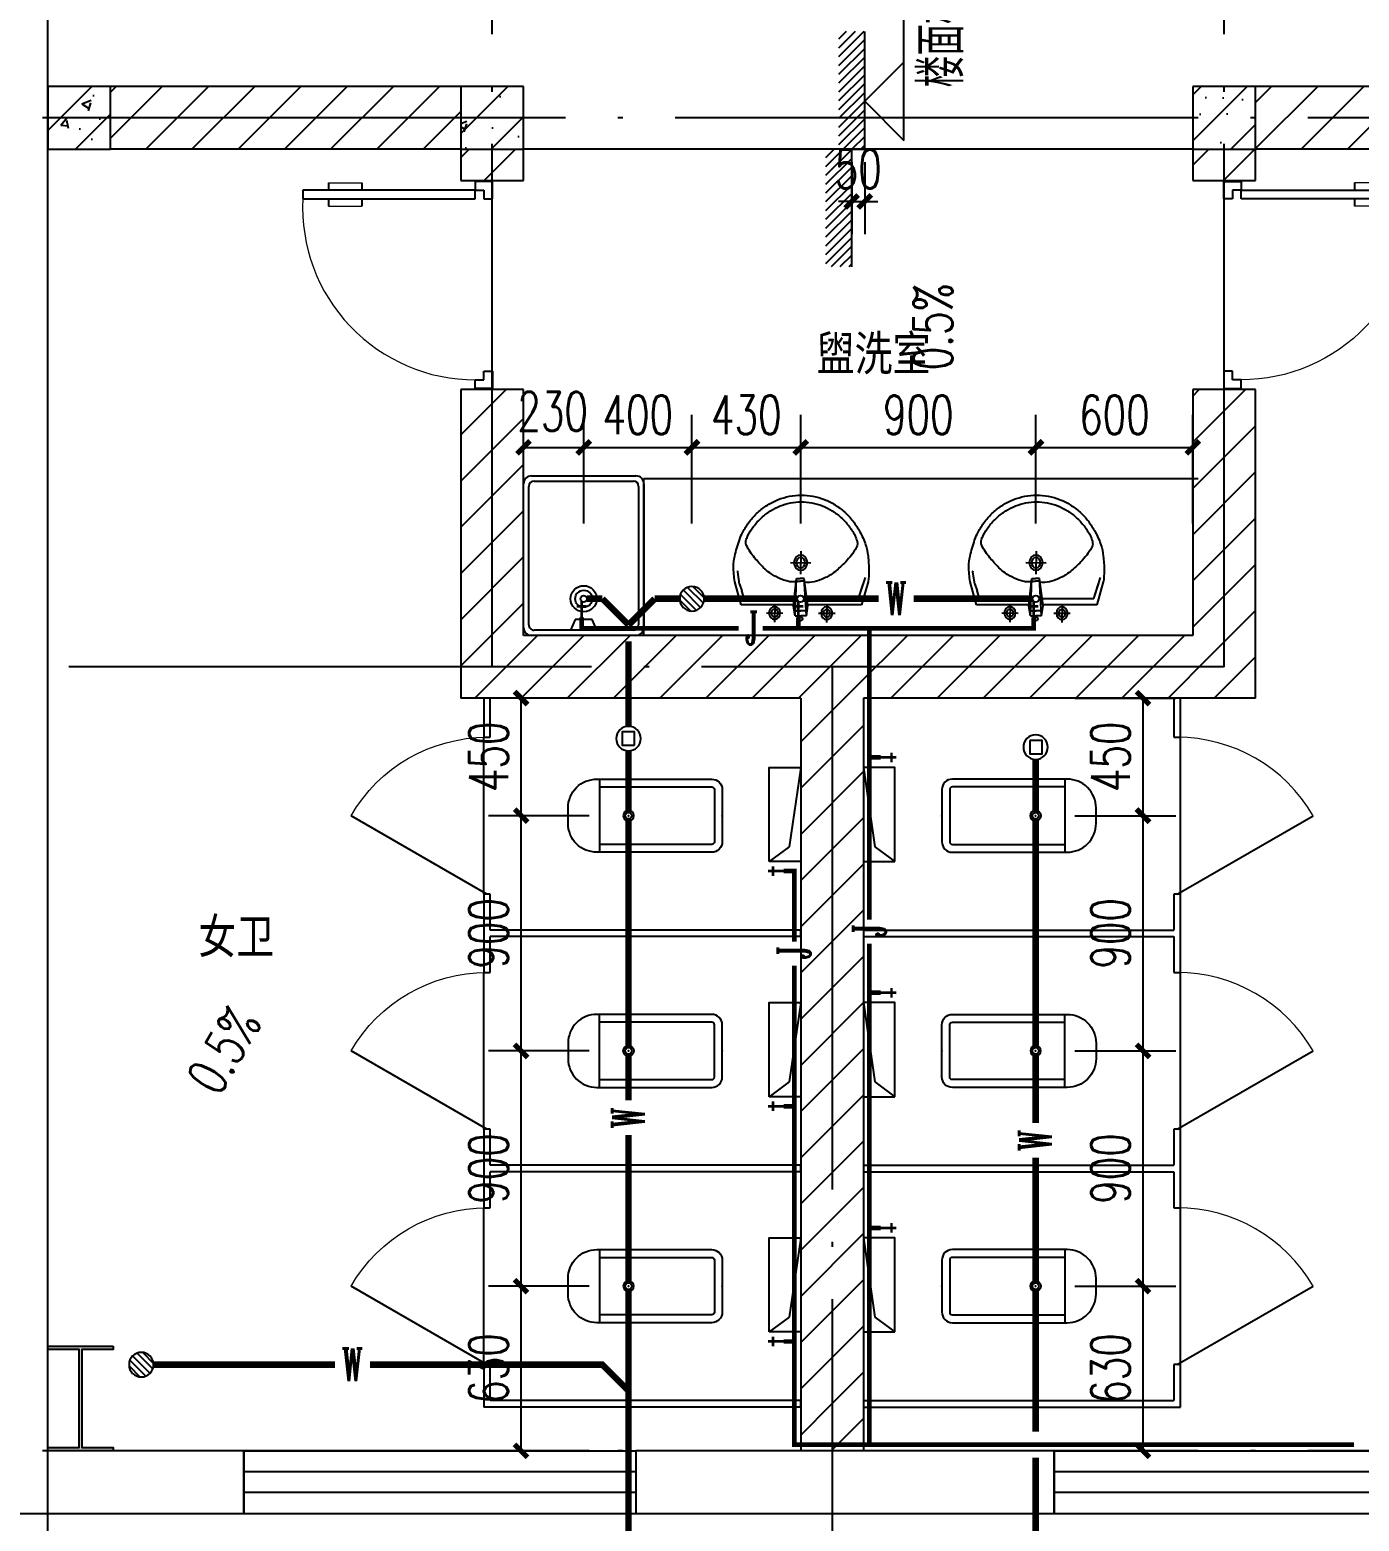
# Model space of a CAD drawing. Extents: x 12811826 to 27008858, y -1172757 to 50528.
# Drawn here: x 13501265 to 13506350, y -582306 to -576600 of the extents above; entities that cross this region are included whole.
import ezdxf

# ---------------------------------------------------------------- set-up
doc = ezdxf.new("R2010")
doc.units = 0
doc.header["$LTSCALE"] = 1000
doc.header["$MEASUREMENT"] = 0
doc.linetypes.add('DOTE', pattern=[2.42, 2, -0.2, 0.02, -0.2])
for name, color, linetype in [('COLUMN', 2, 'Continuous'), ('DIM_ELEV', 3, 'Continuous'), ('DIM_SYMB', 3, 'Continuous'), ('DOTE', 8, 'DOTE'), ('EQUIP_地漏', 7, 'Continuous'), ('EQUIP_污水', 7, 'Continuous'), ('EQUIP_给水', 7, 'Continuous'), ('LVTRY', 6, 'Continuous'), ('PIPE-污水', 2, 'Continuous'), ('PIPE-给水', 3, 'Continuous'), ('PUB_DIM', 3, 'Continuous'), ('PUB_HATCH', 8, 'Continuous'), ('PUB_TEXT', 7, 'Continuous'), ('TEXT_污水', 7, 'Continuous'), ('TEXT_给水', 7, 'Continuous'), ('TWT_DIM', 3, 'Continuous'), ('WALL', 9, 'Continuous'), ('WALL-PARAPET', 6, 'Continuous'), ('WINDOW', 4, 'Continuous'), ('填充', 251, 'Continuous'), ('看线', 149, 'Continuous')]:
    doc.layers.add(name, color=color, linetype=linetype)
doc.styles.add('_TCH_DIM', font='SIMPLEX', dxfattribs={"bigfont": 'GBCBIG'})
doc.styles.add('_TCH_DIM_T3', font='SIMPLEX', dxfattribs={"width": 0.705882, "bigfont": 'GBCBIG'})
doc.styles.add('_TWT_PIPETEXT', font='COMPLEX', dxfattribs={"width": 0.8, "height": 2.5, "bigfont": 'HZTXT'})
doc.styles.add('YAYA', font='', dxfattribs={"width": 0.8, "height": 1})
doc.styles.get('YAYA').set_extended_font_data('SimSun')
doc.dimstyles.new('_TCH_ARCH&&50', dxfattribs={"dimtxt": 148.75, "dimasz": 50, "dimexe": 125, "dimexo": 150, "dimgap": 50, "dimtad": 1, "dimdec": 0, "dimzin": 0, "dimdsep": 46, "dimtxsty": '_TCH_DIM_T3', "dimblk": 'ARCHTICK', "dimcen": 0.09, "dimclrt": 7, "dimazin": 2, "dimtfac": 1, "dimtdec": 0, "dimtix": 1, "dimtmove": 2, "dimatfit": 3, "dimfxl": 0, "dimtolj": 1, "dimtzin": 0, "dimarcsym": 0})
doc.dimstyles.new('_TWT_ARCH&&50', dxfattribs={"dimtxt": 148.75, "dimasz": 50, "dimexe": 125, "dimexo": 150, "dimgap": 50, "dimtad": 1, "dimdec": 0, "dimzin": 0, "dimdsep": 46, "dimtxsty": '_TCH_DIM_T3', "dimblk": 'ARCHTICK', "dimcen": 0.09, "dimclrt": 7, "dimazin": 2, "dimtfac": 1, "dimtdec": 0, "dimtix": 1, "dimtmove": 2, "dimatfit": 3, "dimfxl": 0, "dimtolj": 1, "dimtzin": 0, "dimarcsym": 0})
pattern_1 = [(45, (0, 89.76), (-88.388383, 88.388383), [])]
pattern_2 = [(45, (0, 0), (-88.3883476, 88.3883476), []), (50, (0, 0), (358.630091, -31.3760675), [37.5, -412.5]), (355, (0, 0), (-69.375667, 376.096067), [30, -330]), (100.4514, (29.9, -2.6), (289.254691, 344.719771), [31.870095, -350.571056]), (46.1842, (0, 100), (533.620524, -82.759507), [56.25, -618.75]), (96.6356, (44.47, 93.1), (467.331353, 487.058935), [47.805144, -525.8565]), (351.1842, (0, 100), (467.330973, 487.0593), [45, -495]), (21, (50, 75), (298.453526, -201.3094453), [37.5, -412.5]), (326, (50, 75), (121.657666, 362.575023), [30, -330]), (71.4514, (74.87, 58.22), (420.111314, 161.265248), [31.870095, -350.571056]), (37.5, (0, 0), (6.0799277, 166.4469269), [0, -326, 0, -335, 0, -331.25]), (7.5, (0, 0), (131.5347687, 197.205856), [0, -191, 0, -318.5, 0, -126.25]), (327.5, (-111.5, 0), (266.9112181, -11.2774359), [0, -125, 0, -390, 0, -517.5]), (317.5, (-161.5, 0), (291.5930847, 50.052491), [0, -162.5, 0, -259, 0, -367.5])]

# ---------------------------------------------------------------- blocks, each defined once
blk = doc.blocks.new('A$C797E1D2B')
at = {"layer": 'COLUMN'}
h = blk.add_hatch(color=256, dxfattribs=at)
h.paths.add_polyline_path([(125, 400), (250, 400), (250, 388), (130, 388), (130, 200), (125, 200)])
h.paths.add_polyline_path([(0, 400), (125, 400), (125, 200), (120, 200), (120, 388), (0, 388)])
h.paths.add_polyline_path([(0, 12), (120, 12), (120, 200), (125, 200), (125, 0), (0, 0)])
h.paths.add_polyline_path([(125, 200), (130, 200), (130, 12), (250, 12), (250, 0), (125, 0)])
blk.add_lwpolyline([(250, 0), (250, 12), (130, 12), (130, 388), (250, 388), (250, 400), (0, 400), (0, 388), (120, 388), (120, 12), (0, 12), (0, 0)], close=True, dxfattribs=at)
blk = doc.blocks.new('A$C687E1119')
at = {"layer": '填充', "color": 148}
for p, q in [((100, 1778), (122, 1800)), ((100, 1710), (190, 1800)), ((100, 1643), (257, 1800)), ((100, 1576), (300, 1776)), ((100, 1508), (300, 1708)), ((100, 1441), (300, 1641)), ((100, 1374), (300, 1574)), ((100, 1306), (300, 1506)), ((100, 1239), (300, 1439)), ((100, 1172), (300, 1372)), ((100, 1104), (300, 1304)), ((100, 1037), (300, 1237)), ((100, 970), (300, 1170)), ((0, 735), (300, 1035)), ((100, 902), (300, 1102)), ((233, 900), (300, 967)), ((0, 870), (30, 900)), ((0, 802), (98, 900)), ((0, 667), (200, 867)), ((0, 600), (200, 800)), ((0, 533), (200, 733)), ((0, 465), (200, 665)), ((0, 398), (200, 598)), ((0, 331), (200, 531)), ((0, 263), (200, 463)), ((0, 196), (200, 396)), ((0, 129), (200, 329)), ((0, 61), (200, 261)), ((6, 0), (200, 194)), ((73, 0), (200, 127)), ((141, 0), (200, 59))]:
    blk.add_line(p, q, dxfattribs=at)
at = {"layer": '看线', "color": 104}
blk.add_lwpolyline([(100, 1800), (100, 900), (0, 900), (0, 0)], dxfattribs=at)
blk = doc.blocks.new('954652')
at = {"layer": 'LVTRY', "color": 3}
for p, q in [((1767462.5, 101357.1), (1767506.3, 101053.6)), ((1767506.3, 101053.6), (1767582.5, 100997.1))]:
    blk.add_line(p, q, dxfattribs=at)
blk.add_lwpolyline([(1767582.5, 100997.1), (1767582.5, 101357.1), (1767462.5, 101357.1), (1767462.5, 100997.1)], close=True, dxfattribs=at)
blk = doc.blocks.new('$lvtry$00000037')
for p, q in [((-305, -430, 0), (-305, -30, 0)), ((-285, -420, 0), (-285, -40, 0)), ((-275, 0, 0), (275, 0, 0)), ((-265, -20, 0), (265, -20, 0)), ((285, -40, 0), (285, -420, 0)), ((305, -30, 0), (305, -430, 0)), ((285, -180, 0), (245, -197.5, 0)), ((245, -197.5, 0), (245, -262.5, 0)), ((245, -262.5, 0), (285, -280, 0)), ((265, -440, 0), (-265, -440, 0)), ((275, -460, 0), (-275, -460, 0))]:
    blk.add_line(p, q)
for radius in [50, 32.5]:
    blk.add_circle((165, -230, 0), radius)
for centre, radius, start, end in [((-275, -30, 0), 30, 90, 180), ((-265, -40, 0), 20, 90, 180), ((265, -40, 0), 20, 0, 90), ((275, -30, 0), 30, 0, 90), ((-275, -430, 0), 30, 180, 270), ((-265, -420, 0), 20, 180, 270), ((265, -420, 0), 20, 270, 0), ((275, -430, 0), 30, 270, 0)]:
    blk.add_arc(centre, radius, start, end)
blk = doc.blocks.new('$DorLib2D$00000009')
for p, q in [((0.4129, 0.9053), (0.4129, 0.0807)), ((0.4541, 0.9053), (0.4129, 0.9053)), ((0.4541, 0.0807), (0.4541, 0.9053)), ((0.4129, 0.7822), (0.378, 0.7822)), ((0.489, 0.7822), (0.4541, 0.7822)), ((0.4129, 0.6235), (0.378, 0.6235)), ((0.489, 0.6235), (0.4541, 0.6235)), ((-0.4941, 0.0807), (-0.4529, 0.0807)), ((-0.4941, -0.0018), (-0.4941, 0.0807)), ((-0.4529, 0.0807), (-0.4529, 0.0395)), ((0.4129, 0.0807), (0.4541, 0.0807)), ((0.4953, 0.0807), (0.4541, 0.0807)), ((0.4541, 0.0807), (0.4541, 0.0395)), ((0.4953, -0.0018), (0.4953, 0.0807)), ((-0.4529, 0.0395), (-0.4117, 0.0395)), ((-0.4117, 0.0395), (-0.4117, -0.0018)), ((0.4541, 0.0395), (0.4129, 0.0395)), ((0.4129, 0.0395), (0.4129, -0.0018)), ((-0.4941, -0.0018), (-0.4941, -0.0018)), ((-0.4117, -0.0018), (-0.4941, -0.0018)), ((0.4129, -0.0018), (0.4953, -0.0018)), ((0.4953, -0.0018), (0.4953, -0.0018))]:
    blk.add_line(p, q)
at = {"lineweight": 13}
for p, q in [((0.378, 0.7822), (0.378, 0.6235)), ((0.489, 0.7822), (0.489, 0.6235))]:
    blk.add_line(p, q, dxfattribs=at)
blk.add_arc((0.3716, 0.0817), 0.8246, 87.13397, 180.07167, dxfattribs=at)
blk = doc.blocks.new('$TCHSYS$APDOOR2D')
blk.add_line((0.5, 0), (0, 0.866))
at = {"lineweight": 13}
blk.add_arc((0.5, 0), 1, 120, 180, dxfattribs=at)
blk = doc.blocks.new('$lvtry$00000192')
for p, q in [((-108.8, -118, 0), (-109.6, -48.6, 0)), ((110, -117.2, 0), (109.2, -47.8, 0)), ((-143.9, -83.7, 0), (-74.5, -82.9, 0)), ((-23.5, -72.4, 0), (-30.1, -109.3, 0)), ((-30.1, -109.3, 0), (-17.3, -211.8, 0)), ((-23.5, -72.4, 0), (0.2, -72.7, 0)), ((-23.5, -72.4, 0), (-17.3, -211.8, 0)), ((-22.7, -91.1, 0), (0, -91.4, 0)), ((22.7, -91.7, 0), (0, -91.4, 0)), ((24, -73, 0), (0.2, -72.7, 0)), ((24, -73, 0), (14.4, -212.1, 0)), ((29.7, -110, 0), (14.4, -212.1, 0)), ((24, -73, 0), (29.7, -110, 0)), ((74.9, -82.9, 0), (144.3, -82.1, 0)), ((-249.2, -114, 0), (-276.5, -200, 0)), ((-256.5, -191.6, 0), (-247.1, -165.9, 0)), ((-29.5, -114, 0), (-249.2, -114, 0)), ((-236.7, -137.8, 0), (-247.1, -165.9, 0)), ((-234.7, -137.8, 0), (-26.5, -137.8, 0)), ((25.5, -137.8, 0), (243.1, -137.8, 0)), ((255.6, -114, 0), (29.1, -114, 0)), ((243.1, -137.8, 0), (262.9, -191.6, 0)), ((243.1, -137.8, 0), (271.8, -215.7, 0)), ((282.9, -200, 0), (255.6, -114, 0)), ((-17.7, -202.1, 0), (-1.3, -202.3, 0)), ((-17.3, -211.8, 0), (-1.5, -211.9, 0)), ((14.4, -212.1, 0), (-1.5, -211.9, 0)), ((15, -202.5, 0), (-1.3, -202.3, 0)), ((-42.6, -271.9, 0), (43, -270.9, 0)), ((0.7, -314.2, 0), (-0.3, -228.6, 0))]:
    blk.add_line(p, q)
for points in [[(-276.5, -200, 0.044851), (-281.9, -257.3, 0.06689), (-276.8, -295.6, 0.023023), (-257.4, -356.1, 0.044853), (-243.3, -385.6, 0.043799), (-214.9, -425.2, 0.044001), (-180.1, -459.1, 0.042834), (-139.4, -486.8, 0.043018), (-94.7, -507.1, 0.042273), (-46.8, -519.7, 0.042347), (2.4, -524, 0.04234), (51.7, -519.9, 0.042268), (99.6, -507.6, 0.043003), (144.4, -487.6, 0.042821), (185.3, -460, 0.043985), (220.2, -426.4, 0.043782), (248.9, -386.9, 0.044843), (272.9, -337.5, 0.059205), (282.9, -297.1, 0.030672), (286.5, -240.9, 0.04375), (283.2, -201.5, 0.001982), (283.1, -201.1, 0.000717), (282.9, -200)], [(-20.5, -199.9, 0.021783), (-40.4, -199.8, 0.043137), (-49.1, -200.9, 0.041783), (-92.1, -214, 0.044848), (-129.2, -232.9, 0.04131), (-155.5, -252.5, 0.026055), (-193.7, -290, 0.052783), (-227.6, -335.8, 0.159914), (-230.5, -349.3, 0.063485), (-228.6, -357.5, 0.0374), (-221.4, -373, 0.051256), (-198.3, -406.2, 0.043963), (-164.1, -439.5, 0.042872), (-127, -464.8, 0.042994), (-86.3, -483.4, 0.042296), (-42.5, -494.8, 0.042347), (2.5, -498.8, 0.042341), (47.5, -495.1, 0.042292), (91.3, -483.8, 0.04298), (132.2, -465.5, 0.042859), (169.4, -440.4, 0.043948), (202.3, -408.7, 0.046877), (227.2, -374.1, 0.041749), (235.2, -357.2, 0.059652), (238.1, -345.7, 0.177603), (233.7, -327, 0.063235), (189.1, -274.6, 0.024325), (145.8, -238.9, 0.043369), (120, -222.9, 0.042415), (76.2, -205.2, 0.050318), (37.7, -197.5, 0.034463), (32.6, -197.3, 0.015757), (19, -198.3, 0.015757)]]:
    blk.add_lwpolyline(points, format="xyb")
at = {"elevation": 0}
blk.add_lwpolyline([(-256.5, -191.6), (-264.5, -236.9), (-264.3, -241.3)], dxfattribs=at)
for centre, radius in [((-109.2, -83.3, 0), 23.8), ((-109.2, -83.3, 0), 14.2), ((109.6, -82.5, 0), 23.8), ((109.6, -82.5, 0), 14.2), ((0.2, -271.4, 0), 28.5), ((0.2, -271.4, 0), 19)]:
    blk.add_circle(centre, radius)
for centre, start, end in [((-1.2, -61.2, 0), 79.8328, 278.7823), ((1, -61.3, 0), 259.8328, 98.7823)]:
    blk.add_arc(centre, 6.83, start, end)
blk.add_point((0, -91.4, 0))
blk = doc.blocks.new('$lvtry$00000200')
at = {"color": 0}
for p, q in [((-109.8, -40, 0), (-109.8, -469.7, 0)), ((99.8, -30, 0), (-99.8, -30, 0)), ((109.8, -469.7, 0), (109.8, -40, 0))]:
    blk.add_line(p, q, dxfattribs=at)
at = {"color": 0, "elevation": 0}
blk.add_lwpolyline([(99.8, 0), (-99.8, 0, 0.414214), (-139.8, -40), (-139.8, -479.7, 0.414214), (-29.8, -589.7), (29.8, -589.7, 0.414214), (139.8, -479.7), (139.8, -40, 0.414214)], format="xyb", close=True, dxfattribs=at)
blk.add_lwpolyline([(139.8, -469.7), (-139.8, -469.7)], dxfattribs=at)
at = {"color": 0}
blk.add_circle((0, -358.6, 0), 20, dxfattribs=at)
for centre, start, end in [((-99.8, -40, 0), 90, 180), ((99.8, -40, 0), 0, 90)]:
    blk.add_arc(centre, 10, start, end, dxfattribs=at)
for p in [(0, 0), (0, -358.6, 0)]:
    blk.add_point(p, dxfattribs=at)
blk = doc.blocks.new('$TCHSYS$WIN2D')
for p, q in [((-0.5, 0.5), (0.5, 0.5)), ((-0.5, 0.5), (-0.5, -0.5)), ((0.5, 0.5), (0.5, -0.5)), ((0.5, 0.1667), (-0.5, 0.1667)), ((0.5, -0.1667), (-0.5, -0.1667)), ((-0.5, -0.5), (0.5, -0.5))]:
    blk.add_line(p, q)
blk = doc.blocks.new('_ArchTick')
at = {"color": 0, "linetype": 'ByBlock', "const_width": 0.4}
blk.add_lwpolyline([(-0.5, -0.5), (0.5, 0.5)], dxfattribs=at)
blk = doc.blocks.new('*D469')
at = {"layer": 'Defpoints', "color": 0}
for p in [(13504409, -576956.5), (13504459, -576956.5), (13504459, -577256.5)]:
    blk.add_point(p, dxfattribs=at)
at = {"layer": 'PUB_DIM', "color": 0, "lineweight": -2}
for p, q in [((13504409, -577106.5), (13504409, -577381.5)), ((13504459, -577106.5), (13504459, -577381.5)), ((13504409, -577256.5), (13504359, -577256.5)), ((13504409, -577256.5), (13504459, -577256.5)), ((13504459, -577256.5), (13504509, -577256.5))]:
    blk.add_line(p, q, dxfattribs=at)
at = {"layer": 'PUB_DIM', "color": 0, "lineweight": -2, "xscale": 50, "yscale": 50, "zscale": 50}
blk.add_blockref('_ArchTick', (13504409, -577256.5), dxfattribs=at)
at = {"layer": 'PUB_DIM', "color": 0, "lineweight": -2, "xscale": 50, "yscale": 50, "zscale": 50, "rotation": 180}
blk.add_blockref('_ArchTick', (13504459, -577256.5), dxfattribs=at)
at = {"layer": 'PUB_DIM', "color": 7, "insert": (13504434, -577132.1), "char_height": 148.75, "attachment_point": 5, "style": '_TCH_DIM_T3'}
blk.add_mtext('\\A1;50', dxfattribs=at)
blk = doc.blocks.new('$TwtSys$00000147')
blk.add_circle((0, 0, 0), 1)
blk = doc.blocks.new('$TwtSys$00000136')
at = {"elevation": 0}
blk.add_lwpolyline([(-51, 45), (51, 45), (51, -49), (-51, -49)], close=True, dxfattribs=at)
blk.add_circle((0, 0, 0), 93.8)
blk = doc.blocks.new('$TwtSys$00000141')
for p, q in [((-94, 8), (-10, 92)), ((-94, 8), (-10, 92)), ((-87, -35), (35, 87)), ((-87, -35), (35, 87)), ((-66, -66), (66, 66)), ((-66, -66), (66, 66)), ((-32, -87), (88, 33)), ((-32, -87), (88, 33)), ((11, -92), (92, -11)), ((11, -92), (92, -11))]:
    blk.add_line(p, q)
blk.add_circle((0, 0), 94)
blk.add_circle((0, 0), 94)
blk = doc.blocks.new('$TwtSys$00000320')
at = {"const_width": 20}
for points in [[(0, 0), (0, -121)], [(-37, -83), (37, -83)]]:
    blk.add_lwpolyline(points, dxfattribs=at)
blk = doc.blocks.new('*D470')
at = {"layer": 'Defpoints', "color": 0}
for p in [(13505714, -578197.3), (13505114, -578638.5), (13505714, -578638.5)]:
    blk.add_point(p, dxfattribs=at)
at = {"layer": 'TWT_DIM', "color": 0, "lineweight": -2}
for p, q in [((13505114, -578488.5), (13505114, -578072.3)), ((13505714, -578488.5), (13505714, -578072.3)), ((13505114, -578197.3), (13505714, -578197.3))]:
    blk.add_line(p, q, dxfattribs=at)
at = {"layer": 'TWT_DIM', "color": 0, "lineweight": -2, "xscale": 50, "yscale": 50, "zscale": 50, "rotation": 180}
blk.add_blockref('_ArchTick', (13505114, -578197.3), dxfattribs=at)
at = {"layer": 'TWT_DIM', "color": 0, "lineweight": -2, "xscale": 50, "yscale": 50, "zscale": 50}
blk.add_blockref('_ArchTick', (13505714, -578197.3), dxfattribs=at)
at = {"layer": 'TWT_DIM', "color": 7, "insert": (13505414, -578072.9), "char_height": 148.75, "attachment_point": 5, "style": '_TCH_DIM_T3'}
blk.add_mtext('\\A1;600', dxfattribs=at)
blk = doc.blocks.new('*D471')
at = {"layer": 'Defpoints', "color": 0}
for p in [(13505114, -578197.3), (13504214, -578638.5), (13505114, -578638.5)]:
    blk.add_point(p, dxfattribs=at)
at = {"layer": 'TWT_DIM', "color": 0, "lineweight": -2}
for p, q in [((13504214, -578488.5), (13504214, -578072.3)), ((13505114, -578488.5), (13505114, -578072.3)), ((13504214, -578197.3), (13505114, -578197.3))]:
    blk.add_line(p, q, dxfattribs=at)
at = {"layer": 'TWT_DIM', "color": 0, "lineweight": -2, "xscale": 50, "yscale": 50, "zscale": 50, "rotation": 180}
blk.add_blockref('_ArchTick', (13504214, -578197.3), dxfattribs=at)
at = {"layer": 'TWT_DIM', "color": 0, "lineweight": -2, "xscale": 50, "yscale": 50, "zscale": 50}
blk.add_blockref('_ArchTick', (13505114, -578197.3), dxfattribs=at)
at = {"layer": 'TWT_DIM', "color": 7, "insert": (13504664, -578072.9), "char_height": 148.75, "attachment_point": 5, "style": '_TCH_DIM_T3'}
blk.add_mtext('\\A1;900', dxfattribs=at)
blk = doc.blocks.new('*D472')
at = {"layer": 'Defpoints', "color": 0}
for p in [(13504214, -578197.3), (13503798.1, -578638.5), (13504214, -578638.5)]:
    blk.add_point(p, dxfattribs=at)
at = {"layer": 'TWT_DIM', "color": 0, "lineweight": -2}
for p, q in [((13503798.1, -578488.5), (13503798.1, -578072.3)), ((13504214, -578488.5), (13504214, -578072.3)), ((13503798.1, -578197.3), (13504214, -578197.3))]:
    blk.add_line(p, q, dxfattribs=at)
at = {"layer": 'TWT_DIM', "color": 0, "lineweight": -2, "xscale": 50, "yscale": 50, "zscale": 50, "rotation": 180}
blk.add_blockref('_ArchTick', (13503798.1, -578197.3), dxfattribs=at)
at = {"layer": 'TWT_DIM', "color": 0, "lineweight": -2, "xscale": 50, "yscale": 50, "zscale": 50}
blk.add_blockref('_ArchTick', (13504214, -578197.3), dxfattribs=at)
at = {"layer": 'TWT_DIM', "color": 7, "insert": (13504006, -578072.9), "char_height": 148.75, "attachment_point": 5, "style": '_TCH_DIM_T3'}
blk.add_mtext('\\A1;430', dxfattribs=at)
blk = doc.blocks.new('*D473')
at = {"layer": 'Defpoints', "color": 0}
for p in [(13503798.1, -578197.3), (13503384, -578638.5), (13503798.1, -578638.5)]:
    blk.add_point(p, dxfattribs=at)
at = {"layer": 'TWT_DIM', "color": 0, "lineweight": -2}
for p, q in [((13503384, -578488.5), (13503384, -578072.3)), ((13503798.1, -578488.5), (13503798.1, -578072.3)), ((13503384, -578197.3), (13503798.1, -578197.3))]:
    blk.add_line(p, q, dxfattribs=at)
at = {"layer": 'TWT_DIM', "color": 0, "lineweight": -2, "xscale": 50, "yscale": 50, "zscale": 50, "rotation": 180}
blk.add_blockref('_ArchTick', (13503384, -578197.3), dxfattribs=at)
at = {"layer": 'TWT_DIM', "color": 0, "lineweight": -2, "xscale": 50, "yscale": 50, "zscale": 50}
blk.add_blockref('_ArchTick', (13503798.1, -578197.3), dxfattribs=at)
at = {"layer": 'TWT_DIM', "color": 7, "insert": (13503591, -578072.9), "char_height": 148.75, "attachment_point": 5, "style": '_TCH_DIM_T3'}
blk.add_mtext('\\A1;400', dxfattribs=at)
blk = doc.blocks.new('*D474')
at = {"layer": 'Defpoints', "color": 0}
for p in [(13503384, -578197.3), (13503154, -578638.5), (13503384, -578638.5)]:
    blk.add_point(p, dxfattribs=at)
at = {"layer": 'TWT_DIM', "color": 0, "lineweight": -2}
for p, q in [((13503154, -578488.5), (13503154, -578072.3)), ((13503384, -578488.5), (13503384, -578072.3)), ((13503154, -578197.3), (13503384, -578197.3))]:
    blk.add_line(p, q, dxfattribs=at)
at = {"layer": 'TWT_DIM', "color": 0, "lineweight": -2, "xscale": 50, "yscale": 50, "zscale": 50, "rotation": 180}
blk.add_blockref('_ArchTick', (13503154, -578197.3), dxfattribs=at)
at = {"layer": 'TWT_DIM', "color": 0, "lineweight": -2, "xscale": 50, "yscale": 50, "zscale": 50}
blk.add_blockref('_ArchTick', (13503384, -578197.3), dxfattribs=at)
at = {"layer": 'TWT_DIM', "color": 7, "insert": (13503265.2, -578059.8), "char_height": 148.75, "attachment_point": 5, "style": '_TCH_DIM_T3'}
blk.add_mtext('\\A1;230', dxfattribs=at)
blk = doc.blocks.new('*D479')
at = {"layer": 'Defpoints', "color": 0}
for p in [(13505112.6, -579156.5), (13505523.4, -579156.5), (13505112.6, -579606.5)]:
    blk.add_point(p, dxfattribs=at)
at = {"layer": 'TWT_DIM', "color": 0, "lineweight": -2}
for p, q in [((13505262.6, -579156.5), (13505648.4, -579156.5)), ((13505523.4, -579606.5), (13505523.4, -579156.5)), ((13505262.6, -579606.5), (13505648.4, -579606.5))]:
    blk.add_line(p, q, dxfattribs=at)
at = {"layer": 'TWT_DIM', "color": 0, "lineweight": -2, "xscale": 50, "yscale": 50, "zscale": 50}
for p, rotation in [((13505523.4, -579156.5), 90), ((13505523.4, -579606.5), 270)]:
    blk.add_blockref('_ArchTick', p, dxfattribs=dict(at, rotation=rotation))
at = {"layer": 'TWT_DIM', "color": 7, "insert": (13505399.1, -579381.5), "char_height": 148.75, "attachment_point": 5, "rotation": 90, "style": '_TCH_DIM_T3'}
blk.add_mtext('\\A1;450', dxfattribs=at)
blk = doc.blocks.new('*D480')
at = {"layer": 'Defpoints', "color": 0}
for p in [(13505112.6, -579606.5), (13505523.4, -579606.5), (13505112.6, -580506.5)]:
    blk.add_point(p, dxfattribs=at)
at = {"layer": 'TWT_DIM', "color": 0, "lineweight": -2}
for p, q in [((13505262.6, -579606.5), (13505648.4, -579606.5)), ((13505523.4, -580506.5), (13505523.4, -579606.5)), ((13505262.6, -580506.5), (13505648.4, -580506.5))]:
    blk.add_line(p, q, dxfattribs=at)
at = {"layer": 'TWT_DIM', "color": 0, "lineweight": -2, "xscale": 50, "yscale": 50, "zscale": 50}
for p, rotation in [((13505523.4, -579606.5), 90), ((13505523.4, -580506.5), 270)]:
    blk.add_blockref('_ArchTick', p, dxfattribs=dict(at, rotation=rotation))
at = {"layer": 'TWT_DIM', "color": 7, "insert": (13505399.1, -580056.5), "char_height": 148.75, "attachment_point": 5, "rotation": 90, "style": '_TCH_DIM_T3'}
blk.add_mtext('\\A1;900', dxfattribs=at)
blk = doc.blocks.new('*D481')
at = {"layer": 'Defpoints', "color": 0}
for p in [(13505112.6, -580506.5), (13505523.4, -580506.5), (13505112.6, -581406.5)]:
    blk.add_point(p, dxfattribs=at)
at = {"layer": 'TWT_DIM', "color": 0, "lineweight": -2}
for p, q in [((13505262.6, -580506.5), (13505648.4, -580506.5)), ((13505523.4, -581406.5), (13505523.4, -580506.5)), ((13505262.6, -581406.5), (13505648.4, -581406.5))]:
    blk.add_line(p, q, dxfattribs=at)
at = {"layer": 'TWT_DIM', "color": 0, "lineweight": -2, "xscale": 50, "yscale": 50, "zscale": 50}
for p, rotation in [((13505523.4, -580506.5), 90), ((13505523.4, -581406.5), 270)]:
    blk.add_blockref('_ArchTick', p, dxfattribs=dict(at, rotation=rotation))
at = {"layer": 'TWT_DIM', "color": 7, "insert": (13505399.1, -580956.5), "char_height": 148.75, "attachment_point": 5, "rotation": 90, "style": '_TCH_DIM_T3'}
blk.add_mtext('\\A1;900', dxfattribs=at)
blk = doc.blocks.new('*D482')
at = {"layer": 'Defpoints', "color": 0}
for p in [(13505112.6, -581406.5), (13505523.4, -581406.5), (13505112.6, -582036.5)]:
    blk.add_point(p, dxfattribs=at)
at = {"layer": 'TWT_DIM', "color": 0, "lineweight": -2}
for p, q in [((13505262.6, -581406.5), (13505648.4, -581406.5)), ((13505523.4, -582036.5), (13505523.4, -581406.5)), ((13505262.6, -582036.5), (13505648.4, -582036.5))]:
    blk.add_line(p, q, dxfattribs=at)
at = {"layer": 'TWT_DIM', "color": 0, "lineweight": -2, "xscale": 50, "yscale": 50, "zscale": 50}
for p, rotation in [((13505523.4, -581406.5), 90), ((13505523.4, -582036.5), 270)]:
    blk.add_blockref('_ArchTick', p, dxfattribs=dict(at, rotation=rotation))
at = {"layer": 'TWT_DIM', "color": 7, "insert": (13505399.1, -581721.5), "char_height": 148.75, "attachment_point": 5, "rotation": 90, "style": '_TCH_DIM_T3'}
blk.add_mtext('\\A1;630', dxfattribs=at)
blk = doc.blocks.new('*D483')
at = {"layer": 'Defpoints', "color": 0}
for p in [(13503144.5, -579156.5), (13503555.4, -579156.5), (13503555.4, -579606.5)]:
    blk.add_point(p, dxfattribs=at)
at = {"layer": 'TWT_DIM', "color": 0, "lineweight": -2}
for p, q in [((13503405.4, -579156.5), (13503019.5, -579156.5)), ((13503144.5, -579606.5), (13503144.5, -579156.5)), ((13503405.4, -579606.5), (13503019.5, -579606.5))]:
    blk.add_line(p, q, dxfattribs=at)
at = {"layer": 'TWT_DIM', "color": 0, "lineweight": -2, "xscale": 50, "yscale": 50, "zscale": 50}
for p, rotation in [((13503144.5, -579156.5), 90), ((13503144.5, -579606.5), 270)]:
    blk.add_blockref('_ArchTick', p, dxfattribs=dict(at, rotation=rotation))
at = {"layer": 'TWT_DIM', "color": 7, "insert": (13503020.1, -579381.5), "char_height": 148.75, "attachment_point": 5, "rotation": 90, "style": '_TCH_DIM_T3'}
blk.add_mtext('\\A1;450', dxfattribs=at)
blk = doc.blocks.new('*D484')
at = {"layer": 'Defpoints', "color": 0}
for p in [(13503144.5, -579606.5), (13503555.4, -579606.5), (13503555.4, -580506.5)]:
    blk.add_point(p, dxfattribs=at)
at = {"layer": 'TWT_DIM', "color": 0, "lineweight": -2}
for p, q in [((13503405.4, -579606.5), (13503019.5, -579606.5)), ((13503144.5, -580506.5), (13503144.5, -579606.5)), ((13503405.4, -580506.5), (13503019.5, -580506.5))]:
    blk.add_line(p, q, dxfattribs=at)
at = {"layer": 'TWT_DIM', "color": 0, "lineweight": -2, "xscale": 50, "yscale": 50, "zscale": 50}
for p, rotation in [((13503144.5, -579606.5), 90), ((13503144.5, -580506.5), 270)]:
    blk.add_blockref('_ArchTick', p, dxfattribs=dict(at, rotation=rotation))
at = {"layer": 'TWT_DIM', "color": 7, "insert": (13503020.1, -580056.5), "char_height": 148.75, "attachment_point": 5, "rotation": 90, "style": '_TCH_DIM_T3'}
blk.add_mtext('\\A1;900', dxfattribs=at)
blk = doc.blocks.new('*D485')
at = {"layer": 'Defpoints', "color": 0}
for p in [(13503144.5, -580506.5), (13503555.4, -580506.5), (13503555.4, -581406.5)]:
    blk.add_point(p, dxfattribs=at)
at = {"layer": 'TWT_DIM', "color": 0, "lineweight": -2}
for p, q in [((13503405.4, -580506.5), (13503019.5, -580506.5)), ((13503144.5, -581406.5), (13503144.5, -580506.5)), ((13503405.4, -581406.5), (13503019.5, -581406.5))]:
    blk.add_line(p, q, dxfattribs=at)
at = {"layer": 'TWT_DIM', "color": 0, "lineweight": -2, "xscale": 50, "yscale": 50, "zscale": 50}
for p, rotation in [((13503144.5, -580506.5), 90), ((13503144.5, -581406.5), 270)]:
    blk.add_blockref('_ArchTick', p, dxfattribs=dict(at, rotation=rotation))
at = {"layer": 'TWT_DIM', "color": 7, "insert": (13503020.1, -580956.5), "char_height": 148.75, "attachment_point": 5, "rotation": 90, "style": '_TCH_DIM_T3'}
blk.add_mtext('\\A1;900', dxfattribs=at)
blk = doc.blocks.new('*D486')
at = {"layer": 'Defpoints', "color": 0}
for p in [(13503144.5, -581406.5), (13503555.4, -581406.5), (13503555.4, -582036.5)]:
    blk.add_point(p, dxfattribs=at)
at = {"layer": 'TWT_DIM', "color": 0, "lineweight": -2}
for p, q in [((13503405.4, -581406.5), (13503019.5, -581406.5)), ((13503144.5, -582036.5), (13503144.5, -581406.5)), ((13503405.4, -582036.5), (13503019.5, -582036.5))]:
    blk.add_line(p, q, dxfattribs=at)
at = {"layer": 'TWT_DIM', "color": 0, "lineweight": -2, "xscale": 50, "yscale": 50, "zscale": 50}
for p, rotation in [((13503144.5, -581406.5), 90), ((13503144.5, -582036.5), 270)]:
    blk.add_blockref('_ArchTick', p, dxfattribs=dict(at, rotation=rotation))
at = {"layer": 'TWT_DIM', "color": 7, "insert": (13503020.1, -581721.5), "char_height": 148.75, "attachment_point": 5, "rotation": 90, "style": '_TCH_DIM_T3'}
blk.add_mtext('\\A1;630', dxfattribs=at)

msp = doc.modelspace()

# ---------------------------------------------------------------- hatches: boundary and pattern name
at = {"layer": 'PIPE-污水', "linetype": 'Continuous'}
for points in [[(13503455.4, -581707), (13503455.4, -581694.5), (13503460.5, -581694.5)], [(13503455.4, -581707), (13503464.2, -581698.1), (13503460.5, -581694.5)]]:
    msp.add_hatch(color=256, dxfattribs=at).paths.add_polyline_path(points)
at = {"layer": 'PIPE-给水', "linetype": 'Continuous'}
for points in [[(13503375.9, -578889.4), (13503367.1, -578889.4), (13503367.1, -578898.2)], [(13503375.9, -578889.4), (13503375.9, -578898.2), (13503367.1, -578898.2)], [(13505105, -578889.4), (13505113.8, -578889.4), (13505113.8, -578898.2)], [(13505105, -578889.4), (13505105, -578898.2), (13505113.8, -578898.2)], [(13504189.5, -579818.3), (13504189.5, -579809.5), (13504198.3, -579809.5)], [(13504189.5, -579818.3), (13504198.3, -579818.3), (13504198.3, -579809.5)], [(13504189.5, -582013), (13504180.8, -582013), (13504180.8, -582021.7)], [(13504189.5, -582013), (13504189.5, -582021.7), (13504180.8, -582021.7)]]:
    msp.add_hatch(color=256, dxfattribs=at).paths.add_polyline_path(points)
at = {"layer": 'PUB_HATCH'}
h = msp.add_hatch(dxfattribs=at)
h.set_pattern_fill('钢筋混凝土', color=256, scale=50, style=0)
h.set_pattern_definition(pattern_2)
h.paths.add_polyline_path([(13501334, -577056.5), (13501574, -577056.5), (13501574, -576816.5), (13501334, -576816.5)])
h = msp.add_hatch(dxfattribs=at)
h.set_pattern_fill('普通砖', color=256, scale=50, style=0)
h.set_pattern_definition(pattern_1)
h.paths.add_polyline_path([(13501574, -576816.5), (13501574, -577056.5), (13502914, -577056.5), (13502914, -576816.5)])
h = msp.add_hatch(dxfattribs=at)
h.set_pattern_fill('钢筋混凝土', color=256, scale=50, style=0)
h.set_pattern_definition(pattern_2)
h.paths.add_polyline_path([(13502914, -577056.5), (13503154, -577056.5), (13503154, -576816.5), (13502914, -576816.5)])
h = msp.add_hatch(dxfattribs=at)
h.set_pattern_fill('钢筋混凝土', color=256, scale=50, style=0)
h.set_pattern_definition(pattern_2)
h.paths.add_polyline_path([(13505714, -577056.5), (13505954, -577056.5), (13505954, -576816.5), (13505714, -576816.5)])
h = msp.add_hatch(dxfattribs=at)
h.set_pattern_fill('普通砖', color=256, scale=50, style=0)
h.set_pattern_definition(pattern_1)
h.paths.add_polyline_path([(13505954, -576816.5), (13505954, -577056.5), (13507414, -577056.5), (13507414, -576816.5)])
h = msp.add_hatch(dxfattribs=at)
h.set_pattern_fill('普通砖', color=256, scale=50, style=0)
h.set_pattern_definition(pattern_1)
h.paths.add_polyline_path([(13503154, -577056.5), (13502914, -577056.5), (13502914, -577176.5), (13503154, -577176.5)])
h = msp.add_hatch(dxfattribs=at)
h.set_pattern_fill('普通砖', color=256, scale=50, style=0)
h.set_pattern_definition(pattern_1)
h.paths.add_polyline_path([(13505954, -577056.5), (13505714, -577056.5), (13505714, -577176.5), (13505954, -577176.5)])
h = msp.add_hatch(dxfattribs=at)
h.set_pattern_fill('普通砖', color=256, scale=50, style=0)
h.set_pattern_definition(pattern_1)
h.paths.add_polyline_path([(13503154, -578916.5), (13503154, -577976.5), (13502914, -577976.5), (13502914, -579156.5)])
h = msp.add_hatch(dxfattribs=at)
h.set_pattern_fill('普通砖', color=256, scale=50, style=0)
h.set_pattern_definition(pattern_1)
h.paths.add_polyline_path([(13505954, -579156.5), (13505954, -577976.5), (13505714, -577976.5), (13505714, -578916.5)])
h = msp.add_hatch(dxfattribs=at)
h.set_pattern_fill('普通砖', color=256, scale=50, style=0)
h.set_pattern_definition(pattern_1)
h.paths.add_polyline_path([(13504374, -579076.5), (13504454, -578916.5), (13503154, -578916.5), (13502914, -579156.5), (13504214, -579156.5)])
h = msp.add_hatch(dxfattribs=at)
h.set_pattern_fill('普通砖', color=256, scale=50, style=0)
h.set_pattern_definition(pattern_1)
h.paths.add_polyline_path([(13505714, -578916.5), (13504454, -578916.5), (13504374, -579076.5), (13504454, -579156.5), (13505954, -579156.5)])
h = msp.add_hatch(dxfattribs=at)
h.set_pattern_fill('普通砖', color=256, scale=50, style=0)
h.set_pattern_definition(pattern_1)
h.paths.add_polyline_path([(13504374, -579076.5), (13504214, -579156.5), (13504214, -580056.5), (13504454, -580056.5), (13504454, -579156.5)])
h = msp.add_hatch(dxfattribs=at)
h.set_pattern_fill('普通砖', color=256, scale=50, style=0)
h.set_pattern_definition(pattern_1)
h.paths.add_polyline_path([(13504454, -580056.5), (13504214, -580056.5), (13504214, -580956.5), (13504454, -580956.5)])
h = msp.add_hatch(dxfattribs=at)
h.set_pattern_fill('普通砖', color=256, scale=50, style=0)
h.set_pattern_definition(pattern_1)
h.paths.add_polyline_path([(13504454, -580956.5), (13504214, -580956.5), (13504214, -581856.5), (13504454, -581856.5)])
h = msp.add_hatch(dxfattribs=at)
h.set_pattern_fill('普通砖', color=256, scale=50, style=0)
h.set_pattern_definition(pattern_1)
h.paths.add_polyline_path([(13504454, -581856.5), (13504214, -581856.5), (13504214, -582036.5), (13504454, -582036.5)])

# ---------------------------------------------------------------- linework, layer by layer
at = {"layer": 'COLUMN'}
for p, q in [((13501574, -576816.5), (13501334, -576816.5)), ((13501334, -576816.5), (13501334, -577056.5)), ((13501574, -577056.5), (13501574, -576816.5)), ((13503154, -576816.5), (13502914, -576816.5)), ((13502914, -576816.5), (13502914, -577056.5)), ((13503154, -577056.5), (13503154, -576816.5)), ((13505954, -576816.5), (13505714, -576816.5)), ((13505714, -576816.5), (13505714, -577056.5)), ((13505954, -577056.5), (13505954, -576816.5)), ((13501334, -577056.5), (13501574, -577056.5)), ((13502914, -577056.5), (13503154, -577056.5)), ((13505714, -577056.5), (13505954, -577056.5))]:
    msp.add_line(p, q, dxfattribs=at)
at = {"layer": 'DIM_ELEV'}
for p, q in [((13504609, -577022.9), (13504609, -576347.1)), ((13504459, -576872.9), (13504609, -576722.9)), ((13504459, -576872.9), (13504609, -577022.9))]:
    msp.add_line(p, q, dxfattribs=at)
at = {"layer": 'DIM_SYMB'}
for points in [[(13504846.6, -577432.1, 0, 0, 0), (13504846.6, -577882.1, 40, 0, 0), (13504846.6, -578032.1, 0, 0, 0)], [(13502270.5, -580305.7, 0, 0, 0), (13502043.1, -580694.1, 40, 0, 0), (13501967.3, -580823.5, 0, 0, 0)]]:
    msp.add_lwpolyline(points, format="xyseb", dxfattribs=at)
at = {"layer": 'DOTE'}
for p, q in [((13501334, -582776.5), (13501334, -576316.5)), ((13503034, -579036.5), (13503034, -576316.5)), ((13505834, -579036.5), (13505834, -576316.5)), ((13508154, -576936.5), (13500594, -576936.5)), ((13505834, -579036.5), (13500594, -579036.5)), ((13504334, -579036.5), (13504334, -582776.5)), ((13508154, -582036.5), (13500594, -582036.5))]:
    msp.add_line(p, q, dxfattribs=at)
at = {"layer": 'LVTRY'}
for p, q in [((13503614, -578316.5), (13505734, -578316.5)), ((13503614, -578916.5), (13503614, -578316.5)), ((13503001.5, -579156.5), (13503001.5, -579306.5)), ((13503026.5, -579156.5), (13503001.5, -579156.5)), ((13503026.5, -579306.5), (13503026.5, -579156.5)), ((13505641.5, -579156.5), (13505641.5, -579306.5)), ((13505666.5, -579156.5), (13505641.5, -579156.5)), ((13505666.5, -579306.5), (13505666.5, -579156.5)), ((13503001.5, -579306.5), (13503026.5, -579306.5)), ((13503001.5, -579906.5, 400), (13503001.5, -579306.5, 400)), ((13505641.5, -579306.5), (13505666.5, -579306.5)), ((13505666.5, -579906.5, 400), (13505666.5, -579306.5, 400)), ((13503026.5, -579906.5), (13503001.5, -579906.5)), ((13503001.5, -579906.5), (13503001.5, -580056.5)), ((13503026.5, -580044), (13503026.5, -579906.5)), ((13505666.5, -579906.5), (13505641.5, -579906.5)), ((13505641.5, -579906.5), (13505641.5, -580044)), ((13505666.5, -580056.5), (13505666.5, -579906.5)), ((13503001.5, -580056.5), (13503001.5, -580206.5)), ((13504214, -580044), (13503026.5, -580044)), ((13504214, -580069), (13504214, -580044)), ((13504454, -580044), (13505641.5, -580044)), ((13505666.5, -580206.5), (13505666.5, -580056.5)), ((13504214, -580069), (13503026.5, -580069)), ((13503026.5, -580206.5), (13503026.5, -580069)), ((13504454, -580069), (13505641.5, -580069)), ((13505641.5, -580069), (13505641.5, -580206.5)), ((13503001.5, -580206.5), (13503026.5, -580206.5)), ((13503001.5, -580806.5, 400), (13503001.5, -580206.5, 400)), ((13505641.5, -580206.5), (13505666.5, -580206.5)), ((13505666.5, -580806.5, 400), (13505666.5, -580206.5, 400)), ((13503026.5, -580806.5), (13503001.5, -580806.5)), ((13503001.5, -580806.5), (13503001.5, -580956.5)), ((13503026.5, -580944), (13503026.5, -580806.5)), ((13505666.5, -580806.5), (13505641.5, -580806.5)), ((13505641.5, -580806.5), (13505641.5, -580944)), ((13505666.5, -580956.5), (13505666.5, -580806.5)), ((13503001.5, -580956.5), (13503001.5, -581106.5)), ((13504214, -580944), (13503026.5, -580944)), ((13504214, -580969), (13503026.5, -580969)), ((13503026.5, -581106.5), (13503026.5, -580969)), ((13504214, -580969), (13504214, -580944)), ((13504454, -580944), (13505641.5, -580944)), ((13504454, -580969), (13505641.5, -580969)), ((13505641.5, -580969), (13505641.5, -581106.5)), ((13505666.5, -581106.5), (13505666.5, -580956.5)), ((13503001.5, -581106.5), (13503026.5, -581106.5)), ((13503001.5, -581706.5, 400), (13503001.5, -581106.5, 400)), ((13505641.5, -581106.5), (13505666.5, -581106.5)), ((13505666.5, -581706.5, 400), (13505666.5, -581106.5, 400)), ((13503026.5, -581706.5), (13503001.5, -581706.5)), ((13503001.5, -581706.5), (13503001.5, -581869)), ((13503026.5, -581844), (13503026.5, -581706.5)), ((13505666.5, -581706.5), (13505641.5, -581706.5)), ((13505641.5, -581706.5), (13505641.5, -581844)), ((13505666.5, -581869), (13505666.5, -581706.5)), ((13504214, -581869), (13503001.5, -581869)), ((13504214, -581844), (13503026.5, -581844)), ((13504214, -581869), (13504214, -581844)), ((13504454, -581844), (13505641.5, -581844)), ((13504454, -581869), (13505666.5, -581869))]:
    msp.add_line(p, q, dxfattribs=at)
at = {"layer": 'PIPE-污水', "linetype": 'Continuous', "ltscale": 0.25, "const_width": 25}
for points in [[(13503396.5, -578776.5), (13503455.4, -578776.5)], [(13503455.4, -578776.5), (13503555.4, -578876.5)], [(13503655.4, -578776.5), (13503555.4, -578876.5)], [(13503655.4, -578776.5), (13503751.1, -578776.5)], [(13503845.2, -578776.5), (13504200.6, -578776.5)], [(13504225.6, -578776.5), (13504511.9, -578776.5)], [(13504645.7, -578776.5), (13505100.6, -578776.5)], [(13503555.4, -578939.4), (13503555.4, -579264.6)], [(13503555.4, -579358.6), (13503555.4, -579594)], [(13505112.6, -579594), (13505112.6, -579391.3)], [(13503555.4, -579619), (13503555.4, -580494)], [(13505112.6, -579619), (13505112.6, -580494)], [(13503555.4, -580519), (13503555.4, -580695)], [(13505112.6, -580519), (13505112.6, -580781.7)], [(13503555.4, -580828.8), (13503555.4, -581394)], [(13505112.6, -580915.5), (13505112.6, -581394)], [(13503555.4, -581419), (13503555.4, -581807)], [(13505112.6, -581419), (13505112.6, -581963)], [(13502432.7, -581707), (13501738.8, -581707)], [(13503455.4, -581707), (13502566.5, -581707)], [(13503455.4, -581707), (13503555.4, -581807)], [(13503555.4, -581807), (13503555.4, -582375.6)], [(13505112.6, -582063), (13505112.6, -582387.3)]]:
    msp.add_lwpolyline(points, dxfattribs=at)
at = {"layer": 'PIPE-给水', "linetype": 'Continuous', "ltscale": 0.25, "const_width": 17.5}
for points in [[(13503375.9, -578889.4), (13503375.9, -578847.2)], [(13504205, -578889.4), (13504205, -578847.2)], [(13505105, -578889.4), (13505105, -578847.2)], [(13503976.6, -578889.4), (13503375.9, -578889.4)], [(13504205, -578889.4), (13504068.5, -578889.4)], [(13504476.6, -578889.4), (13504205, -578889.4)], [(13504476.6, -579383.7), (13504476.6, -578889.4)], [(13505105, -578889.4), (13504476.6, -578889.4)], [(13504476.6, -579383.7), (13504519.9, -579383.7)], [(13504476.6, -580004.8), (13504476.6, -579383.7)], [(13504189.5, -579818.3), (13504149.4, -579818.3)], [(13504189.5, -580088.8), (13504189.5, -579818.3)], [(13504476.6, -580283.7), (13504476.6, -580096.7)], [(13504189.5, -580718.2), (13504189.5, -580180.7)], [(13504476.6, -580283.7), (13504519.9, -580283.7)], [(13504476.6, -581183.7), (13504476.6, -580283.7)], [(13504189.5, -580718.2), (13504149.4, -580718.2)], [(13504189.5, -581618.2), (13504189.5, -580718.2)], [(13504476.6, -582013), (13504476.6, -581183.7)], [(13504476.6, -581183.7), (13504519.9, -581183.7)], [(13504189.5, -581618.2), (13504149.4, -581618.2)], [(13504189.5, -582013), (13504189.5, -581618.2)], [(13504476.6, -582013), (13504189.5, -582013)], [(13506329.8, -582013), (13504476.6, -582013)]]:
    msp.add_lwpolyline(points, dxfattribs=at)
at = {"layer": 'WALL'}
for p, q in [((13502914, -576816.5), (13501574, -576816.5)), ((13507414, -576816.5), (13505954, -576816.5)), ((13502914, -577056.5), (13501574, -577056.5)), ((13502914, -577056.5), (13502914, -577176.5)), ((13503154, -577176.5), (13503154, -577056.5)), ((13505714, -577056.5), (13505714, -577176.5)), ((13505954, -577176.5), (13505954, -577056.5)), ((13507414, -577056.5), (13505954, -577056.5)), ((13502914, -577176.5), (13503154, -577176.5)), ((13505714, -577176.5), (13505954, -577176.5)), ((13503154, -577976.5), (13502914, -577976.5)), ((13502914, -577976.5), (13502914, -579156.5)), ((13503154, -578916.5), (13503154, -577976.5)), ((13505954, -577976.5), (13505714, -577976.5)), ((13505714, -577976.5), (13505714, -578916.5)), ((13505954, -579156.5), (13505954, -577976.5)), ((13504454, -578916.5), (13503154, -578916.5)), ((13505714, -578916.5), (13504454, -578916.5)), ((13504214, -579156.5), (13502914, -579156.5)), ((13504214, -579156.5), (13504214, -580056.5)), ((13505954, -579156.5), (13504454, -579156.5)), ((13504454, -579156.5), (13504454, -580056.5)), ((13504214, -580056.5), (13504214, -580956.5)), ((13504454, -580056.5), (13504454, -580956.5)), ((13504214, -580956.5), (13504214, -581856.5)), ((13504454, -580956.5), (13504454, -581856.5)), ((13504214, -581856.5), (13504214, -582036.5)), ((13504454, -581856.5), (13504454, -582036.5))]:
    msp.add_line(p, q, dxfattribs=at)
at = {"layer": 'WALL-PARAPET'}
for p, q in [((13501334, -576816.5), (13501334, -576316.5)), ((13501334, -582036.5), (13501334, -577056.5)), ((13502084, -582036.5), (13501334, -582036.5)), ((13502084, -582276.5), (13502084, -582036.5)), ((13504454, -582036.5), (13503584, -582036.5)), ((13503584, -582036.5), (13503584, -582276.5)), ((13505184, -582036.5), (13504454, -582036.5)), ((13505184, -582276.5), (13505184, -582036.5)), ((13501094, -582276.5), (13502084, -582276.5)), ((13503584, -582276.5), (13504454, -582276.5)), ((13504454, -582276.5), (13505184, -582276.5))]:
    msp.add_line(p, q, dxfattribs=at)
at = {"layer": 'WINDOW'}
msp.add_line((13505714, -577056.5), (13503154, -577056.5), dxfattribs=at)

# ---------------------------------------------------------------- block references
at = {"extrusion": (0, 0, -1), "xscale": -0.5, "yscale": 0.5, "zscale": -0.5, "rotation": 180}
msp.add_blockref('A$C687E1119', (-13504459, -576606.5), dxfattribs=at)
at = {"xscale": -1}
for p in [(15271676.4, -680778.8), (15271676.4, -681678.8, -400), (15271676.4, -682578.8)]:
    msp.add_blockref('954652', p, dxfattribs=at)
for p in [(11736991.5, -680778.8), (11736991.5, -681678.8, -400), (11736991.5, -682578.8)]:
    msp.add_blockref('954652', p)
at = {"xscale": -1, "rotation": 180}
msp.add_blockref('A$C797E1D2B', (13501334, -581636.5), dxfattribs=at)
at = {"layer": 'EQUIP_地漏', "xscale": 0.5, "yscale": -0.5, "zscale": 0.5, "rotation": 179.9999999953721}
msp.add_blockref('$TwtSys$00000141', (13503798.1, -578776.5), dxfattribs=at)
at = {"layer": 'EQUIP_地漏', "xscale": 0.5, "yscale": -0.5, "zscale": 0.5}
msp.add_blockref('$TwtSys$00000141', (13501691.8, -581707), dxfattribs=at)
at = {"layer": 'EQUIP_污水', "xscale": 12.5, "yscale": 12.5, "zscale": 12.5}
for p in [(13503384, -578776.5), (13504213.1, -578776.5), (13505113.1, -578776.5), (13503555.4, -579606.5), (13505112.6, -579606.5), (13503555.4, -580506.5), (13505112.6, -580506.5), (13503555.4, -581406.5), (13505112.6, -581406.5)]:
    msp.add_blockref('$TwtSys$00000147', p, dxfattribs=at)
at = {"layer": 'EQUIP_污水', "xscale": 0.5, "yscale": -0.5, "zscale": 0.5}
for p, rotation in [((13503555.4, -579311.6), 90), ((13505112.6, -579344.3), 270)]:
    msp.add_blockref('$TwtSys$00000136', p, dxfattribs=dict(at, rotation=rotation))
at = {"layer": 'EQUIP_给水', "xscale": 0.5, "zscale": 0.5}
for p, yscale, rotation in [((13503375.9, -578847.2), 0.5, 180), ((13504205, -578847.2), 0.5, 180), ((13505105, -578847.2), 0.5, 180), ((13504519.9, -579383.7), 0.5, 89.99999999999999), ((13504149.4, -579818.3), 0.5, 270), ((13504519.9, -580283.7), -0.5, 270), ((13504149.4, -580718.2), -0.5, 90), ((13504519.9, -581183.7), 0.5, 89.99999999999999), ((13504149.4, -581618.2), 0.5, 270)]:
    msp.add_blockref('$TwtSys$00000320', p, dxfattribs=dict(at, yscale=yscale, rotation=rotation))
at = {"layer": 'LVTRY'}
for name, p, rotation in [('$lvtry$00000037', (13503614, -578611.5, 0), 270.0000000000017), ('$lvtry$00000200', (13504754, -579606.5, -400), 90.00000000000001), ('$lvtry$00000200', (13503914, -580506.5, -400), 270), ('$lvtry$00000200', (13504754, -581406.5, -400), 90.00000000000001)]:
    msp.add_blockref(name, p, dxfattribs=dict(at, rotation=rotation))
at = {"layer": 'LVTRY', "xscale": 0.9107142857142857, "yscale": -1.023255813953488, "rotation": 359.9999999999565}
for p in [(13504213.8, -578916.2, 0), (13505113.8, -578916.2, 0)]:
    msp.add_blockref('$lvtry$00000192', p, dxfattribs=at)
at = {"layer": 'LVTRY', "xscale": -600, "zscale": 25, "rotation": 90}
for p, yscale in [((13503014, -579606.5), 600), ((13505654, -579606.5), -600), ((13503014, -580506.5), 600), ((13505654, -580506.5), -600), ((13503014, -581406.5), 600), ((13505654, -581406.5), -600)]:
    msp.add_blockref('$TCHSYS$APDOOR2D', p, dxfattribs=dict(at, yscale=yscale))
at = {"layer": 'LVTRY', "yscale": -1}
for p, rotation in [((13503914, -579606.5, -400), 89.99999999999999), ((13504754, -580506.5, -400), 269.9999999999999), ((13503914, -581406.5, -400), 89.99999999999999)]:
    msp.add_blockref('$lvtry$00000200', p, dxfattribs=dict(at, rotation=rotation))
at = {"layer": 'WINDOW'}
for name, p, xscale, yscale, zscale, rotation in [('$DorLib2D$00000009', (13503034, -577576.5), 800, 800, 800, 90), ('$DorLib2D$00000009', (13505834, -577576.5), 800, -800, 800, 90), ('$TCHSYS$WIN2D', (13502834, -582156.5), -1500, -240, -1500, 180), ('$TCHSYS$WIN2D', (13505934, -582156.5), -1500, -240, -1500, 180)]:
    msp.add_blockref(name, p, dxfattribs=dict(at, xscale=xscale, yscale=yscale, zscale=zscale, rotation=rotation))

# ---------------------------------------------------------------- texts
at = {"layer": 'PUB_TEXT', "style": '_TCH_DIM'}
msp.add_text('楼面标高', height=168.79, rotation=90, dxfattribs=at).set_placement((13504836.5, -576820.1))
at = {"layer": 'PUB_TEXT', "style": '_TCH_DIM', "width": 0.705882}
for rotation, p in [(90, (13504794.1, -577902.1)), (59.6468, (13501987.7, -580684.8))]:
    msp.add_text('0.5%%%', height=148.75, rotation=rotation, dxfattribs=at).set_placement(p)
at = {"layer": 'PUB_TEXT', "style": 'YAYA', "width": 0.8}
for s, p in [('盥洗室', (13504275.3, -577903.7)), ('女卫', (13501910, -580134.3))]:
    msp.add_text(s, height=132.91, dxfattribs=at).set_placement(p)
at = {"layer": 'TEXT_污水', "style": '_TWT_PIPETEXT', "width": 0.64}
for p in [(13504536.9, -578839), (13502457.7, -581769.5)]:
    msp.add_text('W', height=125, dxfattribs=at).set_placement(p)
for p in [(13503617.9, -580803.8), (13505175.1, -580890.5)]:
    msp.add_text('W', height=125, rotation=90, dxfattribs=at).set_placement(p)
at = {"layer": 'TEXT_给水', "style": '_TWT_PIPETEXT', "width": 0.64}
msp.add_text('J', height=125, dxfattribs=at).set_placement((13504001.6, -578951.9))
for p in [(13504539.1, -580071.7), (13504252, -580155.7)]:
    msp.add_text('J', height=125, rotation=90, dxfattribs=at).set_placement(p)

# ---------------------------------------------------------------- dimensions: what is measured, and where the dimension line sits
at = {"layer": 'PUB_DIM'}
dim = msp.add_aligned_dim(p1=(13504409, -576956.5), p2=(13504459, -576956.5), distance=-300, text='50', dimstyle='_TCH_ARCH&&50', dxfattribs=at)
dim.commit()
dim.dimension.update_dxf_attribs({"geometry": '*D469', "text_midpoint": (13504434, -577132.1)})
at = {"layer": 'TWT_DIM'}
dim = msp.add_linear_dim(base=(13503384, -578197.3), p1=(13503154, -578638.5), p2=(13503384, -578638.5), angle=0, text='230', dimstyle='_TWT_ARCH&&50', dxfattribs=at)
dim.commit()
dim.dimension.update_dxf_attribs({"geometry": '*D474', "text_midpoint": (13503265.2, -578059.8), "dimtype": 161})
for p1, p2, distance, text, picture, middle in [((13503384, -578638.5), (13503798.1, -578638.5), 441.2, '400', '*D473', (13503591, -578072.9)), ((13503798.1, -578638.5), (13504214, -578638.5), 441.2, '430', '*D472', (13504006, -578072.9)), ((13504214, -578638.5), (13505114, -578638.5), 441.2, '900', '*D471', (13504664, -578072.9)), ((13505114, -578638.5), (13505714, -578638.5), 441.2, '600', '*D470', (13505414, -578072.9)), ((13503555.4, -579606.5), (13503555.4, -579156.5), 410.9, '450', '*D483', (13503020.1, -579381.5)), ((13505112.6, -579606.5), (13505112.6, -579156.5), -410.9, '450', '*D479', (13505399.1, -579381.5)), ((13503555.4, -580506.5), (13503555.4, -579606.5), 410.9, '900', '*D484', (13503020.1, -580056.5)), ((13505112.6, -580506.5), (13505112.6, -579606.5), -410.9, '900', '*D480', (13505399.1, -580056.5)), ((13503555.4, -581406.5), (13503555.4, -580506.5), 410.9, '900', '*D485', (13503020.1, -580956.5)), ((13505112.6, -581406.5), (13505112.6, -580506.5), -410.9, '900', '*D481', (13505399.1, -580956.5)), ((13503555.4, -582036.5), (13503555.4, -581406.5), 410.9, '630', '*D486', (13503020.1, -581721.5)), ((13505112.6, -582036.5), (13505112.6, -581406.5), -410.9, '630', '*D482', (13505399.1, -581721.5))]:
    dim = msp.add_aligned_dim(p1=p1, p2=p2, distance=distance, text=text, dimstyle='_TWT_ARCH&&50', dxfattribs=at)
    dim.commit()
    dim.dimension.update_dxf_attribs({"geometry": picture, "text_midpoint": middle})

doc.saveas('drawing.dxf')
